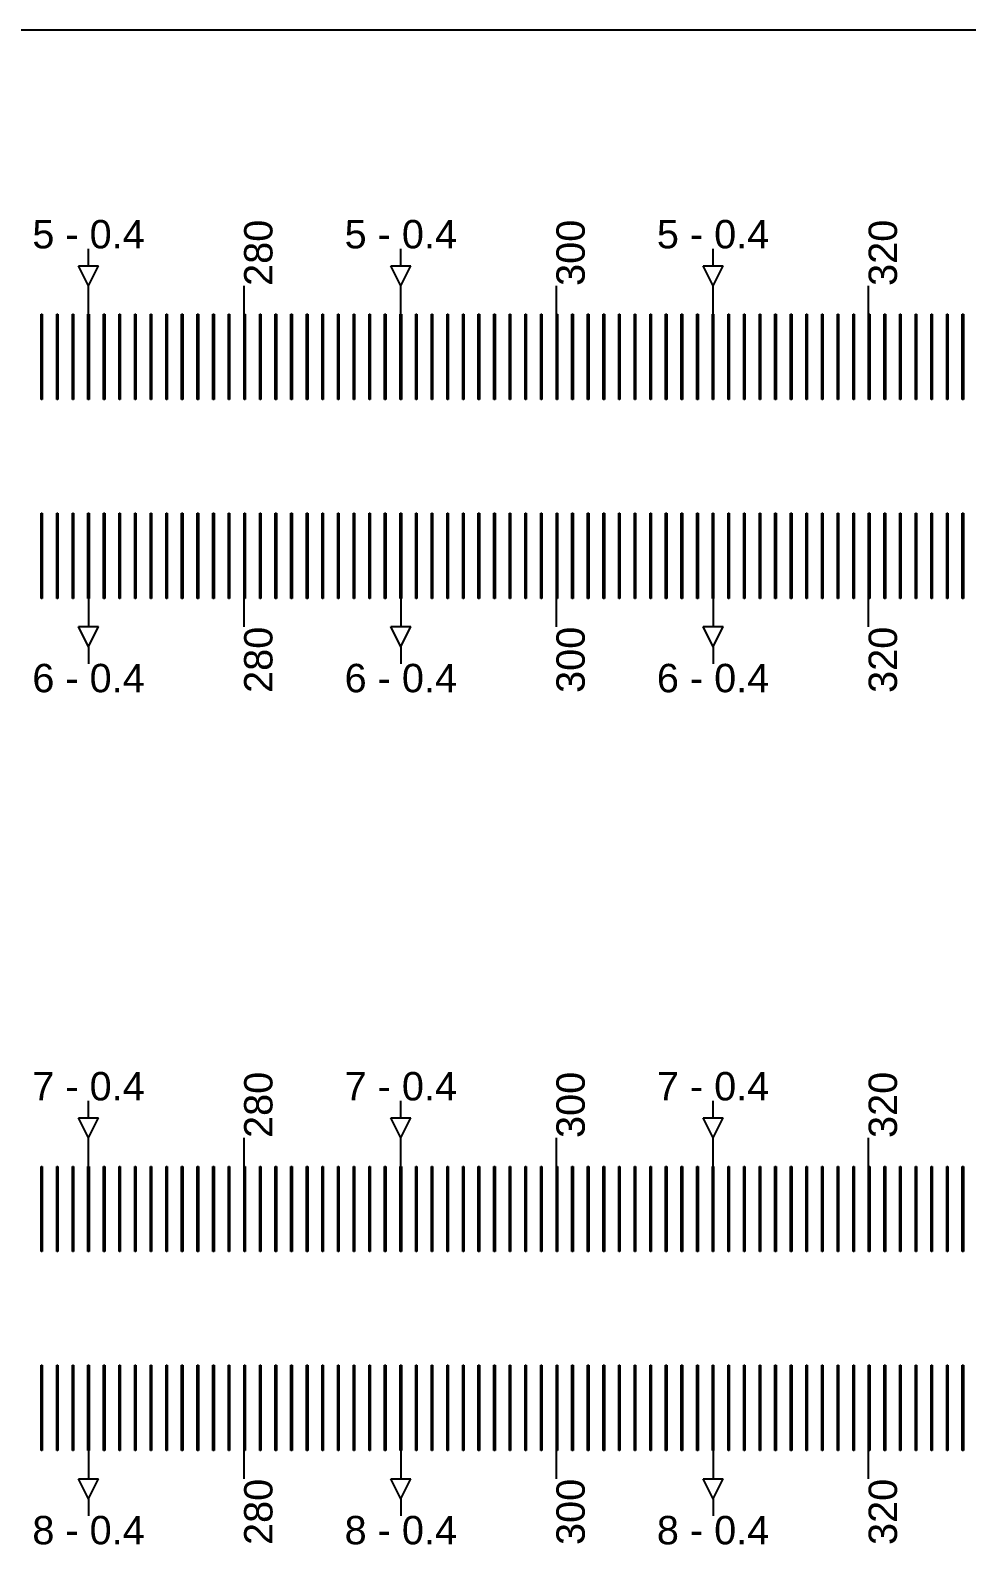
# Model space of a CAD drawing. Extents: x -119394 to 128420, y 74496 to 185496.
# Drawn here: x 39595 to 39925, y 156663 to 157196 of the extents above; entities that cross this region are included whole.
import ezdxf

# ---------------------------------------------------------------- set-up
doc = ezdxf.new("R2010")
doc.units = 13
doc.layers.add('CL - Label-1', color=120, linetype='Continuous')
doc.layers.add('CL - Label-2', color=132, linetype='Continuous')
doc.layers.add('CL - Sub-Micro', color=7, linetype='Continuous', true_color=0x47d1ff)
doc.styles.get("Standard").update_dxf_attribs({"font": 'arial.ttf'})

msp = doc.modelspace()

# ---------------------------------------------------------------- linework, layer by layer
for p, q in [((46680.29, 157195.86), (38030.29, 157195.86)), ((39615.49, 157112.94), (39615.49, 157118.94)), ((39725.49, 157112.94), (39725.49, 157118.94)), ((39835.49, 157112.94), (39835.49, 157118.94)), ((39615.49, 157095.86), (39615.49, 157105.86)), ((39670.29, 157095.86), (39670.29, 157105.86)), ((39725.49, 157095.86), (39725.49, 157105.86)), ((39780.29, 157095.86), (39780.29, 157105.86)), ((39835.49, 157095.86), (39835.49, 157105.86)), ((39890.29, 157095.86), (39890.29, 157105.86)), ((39615.49, 156995.86), (39615.49, 156985.86)), ((39670.29, 156985.86), (39670.29, 156995.86)), ((39725.49, 156995.86), (39725.49, 156985.86)), ((39780.29, 156985.86), (39780.29, 156995.86)), ((39835.49, 156995.86), (39835.49, 156985.86)), ((39890.29, 156985.86), (39890.29, 156995.86)), ((39615.49, 156978.79), (39615.49, 156972.79)), ((39725.49, 156978.79), (39725.49, 156972.79)), ((39835.49, 156978.79), (39835.49, 156972.79)), ((39615.49, 156812.94), (39615.49, 156818.94)), ((39725.49, 156812.94), (39725.49, 156818.94)), ((39835.49, 156812.94), (39835.49, 156818.94)), ((39615.49, 156795.86), (39615.49, 156805.86)), ((39670.29, 156795.86), (39670.29, 156805.86)), ((39725.49, 156795.86), (39725.49, 156805.86)), ((39780.29, 156795.86), (39780.29, 156805.86)), ((39835.49, 156795.86), (39835.49, 156805.86)), ((39890.29, 156795.86), (39890.29, 156805.86)), ((39615.49, 156695.86), (39615.49, 156685.86)), ((39670.29, 156685.86), (39670.29, 156695.86)), ((39725.49, 156695.86), (39725.49, 156685.86)), ((39780.29, 156685.86), (39780.29, 156695.86)), ((39835.49, 156695.86), (39835.49, 156685.86)), ((39890.29, 156685.86), (39890.29, 156695.86)), ((39615.49, 156678.79), (39615.49, 156672.79)), ((39725.49, 156678.79), (39725.49, 156672.79)), ((39835.49, 156678.79), (39835.49, 156672.79))]:
    msp.add_line(p, q)
at = {"layer": 'CL - Label-2'}
for p, q in [((39615.49, 157105.86), (39611.95, 157112.96)), ((39611.95, 157112.96), (39619.02, 157112.96)), ((39615.49, 157105.86), (39619.02, 157112.96)), ((39725.49, 157105.86), (39721.95, 157112.96)), ((39721.95, 157112.96), (39729.02, 157112.96)), ((39725.49, 157105.86), (39729.02, 157112.96)), ((39835.49, 157105.86), (39831.95, 157112.96)), ((39831.95, 157112.96), (39839.02, 157112.96)), ((39835.49, 157105.86), (39839.02, 157112.96)), ((39615.49, 156978.79), (39611.95, 156985.89)), ((39611.95, 156985.89), (39619.02, 156985.89)), ((39615.49, 156978.79), (39619.02, 156985.89)), ((39725.49, 156978.79), (39721.95, 156985.89)), ((39721.95, 156985.89), (39729.02, 156985.89)), ((39725.49, 156978.79), (39729.02, 156985.89)), ((39835.49, 156978.79), (39831.95, 156985.89)), ((39831.95, 156985.89), (39839.02, 156985.89)), ((39835.49, 156978.79), (39839.02, 156985.89)), ((39615.49, 156805.86), (39611.95, 156812.96)), ((39611.95, 156812.96), (39619.02, 156812.96)), ((39615.49, 156805.86), (39619.02, 156812.96)), ((39725.49, 156805.86), (39721.95, 156812.96)), ((39721.95, 156812.96), (39729.02, 156812.96)), ((39725.49, 156805.86), (39729.02, 156812.96)), ((39835.49, 156805.86), (39831.95, 156812.96)), ((39831.95, 156812.96), (39839.02, 156812.96)), ((39835.49, 156805.86), (39839.02, 156812.96)), ((39615.49, 156678.79), (39611.95, 156685.89)), ((39611.95, 156685.89), (39619.02, 156685.89)), ((39615.49, 156678.79), (39619.02, 156685.89)), ((39725.49, 156678.79), (39721.95, 156685.89)), ((39721.95, 156685.89), (39729.02, 156685.89)), ((39725.49, 156678.79), (39729.02, 156685.89)), ((39835.49, 156678.79), (39831.95, 156685.89)), ((39831.95, 156685.89), (39839.02, 156685.89)), ((39835.49, 156678.79), (39839.02, 156685.89))]:
    msp.add_line(p, q, dxfattribs=at)
at = {"layer": 'CL - Sub-Micro'}
for p, q in [((39598.79, 157095.86), (39599.19, 157095.86)), ((39598.79, 157065.86), (39598.79, 157095.86)), ((39599.19, 157095.86), (39599.19, 157065.86)), ((39604.29, 157095.86), (39604.69, 157095.86)), ((39604.29, 157065.86), (39604.29, 157095.86)), ((39604.69, 157095.86), (39604.69, 157065.86)), ((39609.79, 157095.86), (39610.19, 157095.86)), ((39609.79, 157065.86), (39609.79, 157095.86)), ((39610.19, 157095.86), (39610.19, 157065.86)), ((39615.29, 157095.86), (39615.69, 157095.86)), ((39615.29, 157065.86), (39615.29, 157095.86)), ((39615.69, 157095.86), (39615.69, 157065.86)), ((39620.79, 157095.86), (39621.19, 157095.86)), ((39620.79, 157065.86), (39620.79, 157095.86)), ((39621.19, 157095.86), (39621.19, 157065.86)), ((39626.29, 157095.86), (39626.69, 157095.86)), ((39626.29, 157065.86), (39626.29, 157095.86)), ((39626.69, 157095.86), (39626.69, 157065.86)), ((39631.79, 157095.86), (39632.19, 157095.86)), ((39631.79, 157065.86), (39631.79, 157095.86)), ((39632.19, 157095.86), (39632.19, 157065.86)), ((39637.29, 157095.86), (39637.69, 157095.86)), ((39637.29, 157065.86), (39637.29, 157095.86)), ((39637.69, 157095.86), (39637.69, 157065.86)), ((39642.79, 157095.86), (39643.19, 157095.86)), ((39642.79, 157065.86), (39642.79, 157095.86)), ((39643.19, 157095.86), (39643.19, 157065.86)), ((39648.29, 157095.86), (39648.69, 157095.86)), ((39648.29, 157065.86), (39648.29, 157095.86)), ((39648.69, 157095.86), (39648.69, 157065.86)), ((39653.79, 157095.86), (39654.19, 157095.86)), ((39653.79, 157065.86), (39653.79, 157095.86)), ((39654.19, 157095.86), (39654.19, 157065.86)), ((39659.29, 157095.86), (39659.69, 157095.86)), ((39659.29, 157065.86), (39659.29, 157095.86)), ((39659.69, 157095.86), (39659.69, 157065.86)), ((39664.79, 157095.86), (39665.19, 157095.86)), ((39664.79, 157065.86), (39664.79, 157095.86)), ((39665.19, 157095.86), (39665.19, 157065.86)), ((39670.29, 157095.86), (39670.69, 157095.86)), ((39670.29, 157065.86), (39670.29, 157095.86)), ((39670.69, 157095.86), (39670.69, 157065.86)), ((39675.79, 157095.86), (39676.19, 157095.86)), ((39675.79, 157065.86), (39675.79, 157095.86)), ((39676.19, 157095.86), (39676.19, 157065.86)), ((39681.29, 157095.86), (39681.69, 157095.86)), ((39681.29, 157065.86), (39681.29, 157095.86)), ((39681.69, 157095.86), (39681.69, 157065.86)), ((39686.79, 157095.86), (39687.19, 157095.86)), ((39686.79, 157065.86), (39686.79, 157095.86)), ((39687.19, 157095.86), (39687.19, 157065.86)), ((39692.29, 157095.86), (39692.69, 157095.86)), ((39692.29, 157065.86), (39692.29, 157095.86)), ((39692.69, 157095.86), (39692.69, 157065.86)), ((39697.79, 157095.86), (39698.19, 157095.86)), ((39697.79, 157065.86), (39697.79, 157095.86)), ((39698.19, 157095.86), (39698.19, 157065.86)), ((39703.29, 157095.86), (39703.69, 157095.86)), ((39703.29, 157065.86), (39703.29, 157095.86)), ((39703.69, 157095.86), (39703.69, 157065.86)), ((39708.79, 157095.86), (39709.19, 157095.86)), ((39708.79, 157065.86), (39708.79, 157095.86)), ((39709.19, 157095.86), (39709.19, 157065.86)), ((39714.29, 157095.86), (39714.69, 157095.86)), ((39714.29, 157065.86), (39714.29, 157095.86)), ((39714.69, 157095.86), (39714.69, 157065.86)), ((39719.79, 157095.86), (39720.19, 157095.86)), ((39719.79, 157065.86), (39719.79, 157095.86)), ((39720.19, 157095.86), (39720.19, 157065.86)), ((39725.29, 157095.86), (39725.69, 157095.86)), ((39725.29, 157065.86), (39725.29, 157095.86)), ((39725.69, 157095.86), (39725.69, 157065.86)), ((39730.79, 157095.86), (39731.19, 157095.86)), ((39730.79, 157065.86), (39730.79, 157095.86)), ((39731.19, 157095.86), (39731.19, 157065.86)), ((39736.29, 157095.86), (39736.69, 157095.86)), ((39736.29, 157065.86), (39736.29, 157095.86)), ((39736.69, 157095.86), (39736.69, 157065.86)), ((39741.79, 157095.86), (39742.19, 157095.86)), ((39741.79, 157065.86), (39741.79, 157095.86)), ((39742.19, 157095.86), (39742.19, 157065.86)), ((39747.29, 157095.86), (39747.69, 157095.86)), ((39747.29, 157065.86), (39747.29, 157095.86)), ((39747.69, 157095.86), (39747.69, 157065.86)), ((39752.79, 157095.86), (39753.19, 157095.86)), ((39752.79, 157065.86), (39752.79, 157095.86)), ((39753.19, 157095.86), (39753.19, 157065.86)), ((39758.29, 157095.86), (39758.69, 157095.86)), ((39758.29, 157065.86), (39758.29, 157095.86)), ((39758.69, 157095.86), (39758.69, 157065.86)), ((39763.79, 157095.86), (39764.19, 157095.86)), ((39763.79, 157065.86), (39763.79, 157095.86)), ((39764.19, 157095.86), (39764.19, 157065.86)), ((39769.29, 157095.86), (39769.69, 157095.86)), ((39769.29, 157065.86), (39769.29, 157095.86)), ((39769.69, 157095.86), (39769.69, 157065.86)), ((39774.79, 157095.86), (39775.19, 157095.86)), ((39774.79, 157065.86), (39774.79, 157095.86)), ((39775.19, 157095.86), (39775.19, 157065.86)), ((39780.29, 157095.86), (39780.69, 157095.86)), ((39780.29, 157065.86), (39780.29, 157095.86)), ((39780.69, 157095.86), (39780.69, 157065.86)), ((39785.79, 157095.86), (39786.19, 157095.86)), ((39785.79, 157065.86), (39785.79, 157095.86)), ((39786.19, 157095.86), (39786.19, 157065.86)), ((39791.29, 157095.86), (39791.69, 157095.86)), ((39791.29, 157065.86), (39791.29, 157095.86)), ((39791.69, 157095.86), (39791.69, 157065.86)), ((39796.79, 157095.86), (39797.19, 157095.86)), ((39796.79, 157065.86), (39796.79, 157095.86)), ((39797.19, 157095.86), (39797.19, 157065.86)), ((39802.29, 157095.86), (39802.69, 157095.86)), ((39802.29, 157065.86), (39802.29, 157095.86)), ((39802.69, 157095.86), (39802.69, 157065.86)), ((39807.79, 157095.86), (39808.19, 157095.86)), ((39807.79, 157065.86), (39807.79, 157095.86)), ((39808.19, 157095.86), (39808.19, 157065.86)), ((39813.29, 157095.86), (39813.69, 157095.86)), ((39813.29, 157065.86), (39813.29, 157095.86)), ((39813.69, 157095.86), (39813.69, 157065.86)), ((39818.79, 157095.86), (39819.19, 157095.86)), ((39818.79, 157065.86), (39818.79, 157095.86)), ((39819.19, 157095.86), (39819.19, 157065.86)), ((39824.29, 157095.86), (39824.69, 157095.86)), ((39824.29, 157065.86), (39824.29, 157095.86)), ((39824.69, 157095.86), (39824.69, 157065.86)), ((39829.79, 157095.86), (39830.19, 157095.86)), ((39829.79, 157065.86), (39829.79, 157095.86)), ((39830.19, 157095.86), (39830.19, 157065.86)), ((39835.29, 157095.86), (39835.69, 157095.86)), ((39835.29, 157065.86), (39835.29, 157095.86)), ((39835.69, 157095.86), (39835.69, 157065.86)), ((39840.79, 157095.86), (39841.19, 157095.86)), ((39840.79, 157065.86), (39840.79, 157095.86)), ((39841.19, 157095.86), (39841.19, 157065.86)), ((39846.29, 157095.86), (39846.69, 157095.86)), ((39846.29, 157065.86), (39846.29, 157095.86)), ((39846.69, 157095.86), (39846.69, 157065.86)), ((39851.79, 157095.86), (39852.19, 157095.86)), ((39851.79, 157065.86), (39851.79, 157095.86)), ((39852.19, 157095.86), (39852.19, 157065.86)), ((39857.29, 157095.86), (39857.69, 157095.86)), ((39857.29, 157065.86), (39857.29, 157095.86)), ((39857.69, 157095.86), (39857.69, 157065.86)), ((39862.79, 157095.86), (39863.19, 157095.86)), ((39862.79, 157065.86), (39862.79, 157095.86)), ((39863.19, 157095.86), (39863.19, 157065.86)), ((39868.29, 157095.86), (39868.69, 157095.86)), ((39868.29, 157065.86), (39868.29, 157095.86)), ((39868.69, 157095.86), (39868.69, 157065.86)), ((39873.79, 157095.86), (39874.19, 157095.86)), ((39873.79, 157065.86), (39873.79, 157095.86)), ((39874.19, 157095.86), (39874.19, 157065.86)), ((39879.29, 157095.86), (39879.69, 157095.86)), ((39879.29, 157065.86), (39879.29, 157095.86)), ((39879.69, 157095.86), (39879.69, 157065.86)), ((39884.79, 157095.86), (39885.19, 157095.86)), ((39884.79, 157065.86), (39884.79, 157095.86)), ((39885.19, 157095.86), (39885.19, 157065.86)), ((39890.29, 157095.86), (39890.69, 157095.86)), ((39890.29, 157065.86), (39890.29, 157095.86)), ((39890.69, 157095.86), (39890.69, 157065.86)), ((39895.79, 157095.86), (39896.19, 157095.86)), ((39895.79, 157065.86), (39895.79, 157095.86)), ((39896.19, 157095.86), (39896.19, 157065.86)), ((39901.29, 157095.86), (39901.69, 157095.86)), ((39901.29, 157065.86), (39901.29, 157095.86)), ((39901.69, 157095.86), (39901.69, 157065.86)), ((39906.79, 157095.86), (39907.19, 157095.86)), ((39906.79, 157065.86), (39906.79, 157095.86)), ((39907.19, 157095.86), (39907.19, 157065.86)), ((39912.29, 157095.86), (39912.69, 157095.86)), ((39912.29, 157065.86), (39912.29, 157095.86)), ((39912.69, 157095.86), (39912.69, 157065.86)), ((39917.79, 157095.86), (39918.19, 157095.86)), ((39917.79, 157065.86), (39917.79, 157095.86)), ((39918.19, 157095.86), (39918.19, 157065.86)), ((39923.29, 157095.86), (39923.69, 157095.86)), ((39923.29, 157065.86), (39923.29, 157095.86)), ((39923.69, 157095.86), (39923.69, 157065.86)), ((39599.19, 157065.86), (39598.79, 157065.86)), ((39604.69, 157065.86), (39604.29, 157065.86)), ((39610.19, 157065.86), (39609.79, 157065.86)), ((39615.69, 157065.86), (39615.29, 157065.86)), ((39621.19, 157065.86), (39620.79, 157065.86)), ((39626.69, 157065.86), (39626.29, 157065.86)), ((39632.19, 157065.86), (39631.79, 157065.86)), ((39637.69, 157065.86), (39637.29, 157065.86)), ((39643.19, 157065.86), (39642.79, 157065.86)), ((39648.69, 157065.86), (39648.29, 157065.86)), ((39654.19, 157065.86), (39653.79, 157065.86)), ((39659.69, 157065.86), (39659.29, 157065.86)), ((39665.19, 157065.86), (39664.79, 157065.86)), ((39670.69, 157065.86), (39670.29, 157065.86)), ((39676.19, 157065.86), (39675.79, 157065.86)), ((39681.69, 157065.86), (39681.29, 157065.86)), ((39687.19, 157065.86), (39686.79, 157065.86)), ((39692.69, 157065.86), (39692.29, 157065.86)), ((39698.19, 157065.86), (39697.79, 157065.86)), ((39703.69, 157065.86), (39703.29, 157065.86)), ((39709.19, 157065.86), (39708.79, 157065.86)), ((39714.69, 157065.86), (39714.29, 157065.86)), ((39720.19, 157065.86), (39719.79, 157065.86)), ((39725.69, 157065.86), (39725.29, 157065.86)), ((39731.19, 157065.86), (39730.79, 157065.86)), ((39736.69, 157065.86), (39736.29, 157065.86)), ((39742.19, 157065.86), (39741.79, 157065.86)), ((39747.69, 157065.86), (39747.29, 157065.86)), ((39753.19, 157065.86), (39752.79, 157065.86)), ((39758.69, 157065.86), (39758.29, 157065.86)), ((39764.19, 157065.86), (39763.79, 157065.86)), ((39769.69, 157065.86), (39769.29, 157065.86)), ((39775.19, 157065.86), (39774.79, 157065.86)), ((39780.69, 157065.86), (39780.29, 157065.86)), ((39786.19, 157065.86), (39785.79, 157065.86)), ((39791.69, 157065.86), (39791.29, 157065.86)), ((39797.19, 157065.86), (39796.79, 157065.86)), ((39802.69, 157065.86), (39802.29, 157065.86)), ((39808.19, 157065.86), (39807.79, 157065.86)), ((39813.69, 157065.86), (39813.29, 157065.86)), ((39819.19, 157065.86), (39818.79, 157065.86)), ((39824.69, 157065.86), (39824.29, 157065.86)), ((39830.19, 157065.86), (39829.79, 157065.86)), ((39835.69, 157065.86), (39835.29, 157065.86)), ((39841.19, 157065.86), (39840.79, 157065.86)), ((39846.69, 157065.86), (39846.29, 157065.86)), ((39852.19, 157065.86), (39851.79, 157065.86)), ((39857.69, 157065.86), (39857.29, 157065.86)), ((39863.19, 157065.86), (39862.79, 157065.86)), ((39868.69, 157065.86), (39868.29, 157065.86)), ((39874.19, 157065.86), (39873.79, 157065.86)), ((39879.69, 157065.86), (39879.29, 157065.86)), ((39885.19, 157065.86), (39884.79, 157065.86)), ((39890.69, 157065.86), (39890.29, 157065.86)), ((39896.19, 157065.86), (39895.79, 157065.86)), ((39901.69, 157065.86), (39901.29, 157065.86)), ((39907.19, 157065.86), (39906.79, 157065.86)), ((39912.69, 157065.86), (39912.29, 157065.86)), ((39918.19, 157065.86), (39917.79, 157065.86)), ((39923.69, 157065.86), (39923.29, 157065.86)), ((39598.79, 157025.86), (39599.19, 157025.86)), ((39598.79, 156995.86), (39598.79, 157025.86)), ((39599.19, 157025.86), (39599.19, 156995.86)), ((39604.29, 157025.86), (39604.69, 157025.86)), ((39604.29, 156995.86), (39604.29, 157025.86)), ((39604.69, 157025.86), (39604.69, 156995.86)), ((39609.79, 157025.86), (39610.19, 157025.86)), ((39609.79, 156995.86), (39609.79, 157025.86)), ((39610.19, 157025.86), (39610.19, 156995.86)), ((39615.29, 157025.86), (39615.69, 157025.86)), ((39615.29, 156995.86), (39615.29, 157025.86)), ((39615.69, 157025.86), (39615.69, 156995.86)), ((39620.79, 157025.86), (39621.19, 157025.86)), ((39620.79, 156995.86), (39620.79, 157025.86)), ((39621.19, 157025.86), (39621.19, 156995.86)), ((39626.29, 157025.86), (39626.69, 157025.86)), ((39626.29, 156995.86), (39626.29, 157025.86)), ((39626.69, 157025.86), (39626.69, 156995.86)), ((39631.79, 157025.86), (39632.19, 157025.86)), ((39631.79, 156995.86), (39631.79, 157025.86)), ((39632.19, 157025.86), (39632.19, 156995.86)), ((39637.29, 157025.86), (39637.69, 157025.86)), ((39637.29, 156995.86), (39637.29, 157025.86)), ((39637.69, 157025.86), (39637.69, 156995.86)), ((39642.79, 157025.86), (39643.19, 157025.86)), ((39642.79, 156995.86), (39642.79, 157025.86)), ((39643.19, 157025.86), (39643.19, 156995.86)), ((39648.29, 157025.86), (39648.69, 157025.86)), ((39648.29, 156995.86), (39648.29, 157025.86)), ((39648.69, 157025.86), (39648.69, 156995.86)), ((39653.79, 157025.86), (39654.19, 157025.86)), ((39653.79, 156995.86), (39653.79, 157025.86)), ((39654.19, 157025.86), (39654.19, 156995.86)), ((39659.29, 157025.86), (39659.69, 157025.86)), ((39659.29, 156995.86), (39659.29, 157025.86)), ((39659.69, 157025.86), (39659.69, 156995.86)), ((39664.79, 157025.86), (39665.19, 157025.86)), ((39664.79, 156995.86), (39664.79, 157025.86)), ((39665.19, 157025.86), (39665.19, 156995.86)), ((39670.29, 157025.86), (39670.69, 157025.86)), ((39670.29, 156995.86), (39670.29, 157025.86)), ((39670.69, 157025.86), (39670.69, 156995.86)), ((39675.79, 157025.86), (39676.19, 157025.86)), ((39675.79, 156995.86), (39675.79, 157025.86)), ((39676.19, 157025.86), (39676.19, 156995.86)), ((39681.29, 157025.86), (39681.69, 157025.86)), ((39681.29, 156995.86), (39681.29, 157025.86)), ((39681.69, 157025.86), (39681.69, 156995.86)), ((39686.79, 157025.86), (39687.19, 157025.86)), ((39686.79, 156995.86), (39686.79, 157025.86)), ((39687.19, 157025.86), (39687.19, 156995.86)), ((39692.29, 157025.86), (39692.69, 157025.86)), ((39692.29, 156995.86), (39692.29, 157025.86)), ((39692.69, 157025.86), (39692.69, 156995.86)), ((39697.79, 157025.86), (39698.19, 157025.86)), ((39697.79, 156995.86), (39697.79, 157025.86)), ((39698.19, 157025.86), (39698.19, 156995.86)), ((39703.29, 157025.86), (39703.69, 157025.86)), ((39703.29, 156995.86), (39703.29, 157025.86)), ((39703.69, 157025.86), (39703.69, 156995.86)), ((39708.79, 157025.86), (39709.19, 157025.86)), ((39708.79, 156995.86), (39708.79, 157025.86)), ((39709.19, 157025.86), (39709.19, 156995.86)), ((39714.29, 157025.86), (39714.69, 157025.86)), ((39714.29, 156995.86), (39714.29, 157025.86)), ((39714.69, 157025.86), (39714.69, 156995.86)), ((39719.79, 157025.86), (39720.19, 157025.86)), ((39719.79, 156995.86), (39719.79, 157025.86)), ((39720.19, 157025.86), (39720.19, 156995.86)), ((39725.29, 157025.86), (39725.69, 157025.86)), ((39725.29, 156995.86), (39725.29, 157025.86)), ((39725.69, 157025.86), (39725.69, 156995.86)), ((39730.79, 157025.86), (39731.19, 157025.86)), ((39730.79, 156995.86), (39730.79, 157025.86)), ((39731.19, 157025.86), (39731.19, 156995.86)), ((39736.29, 157025.86), (39736.69, 157025.86)), ((39736.29, 156995.86), (39736.29, 157025.86)), ((39736.69, 157025.86), (39736.69, 156995.86)), ((39741.79, 157025.86), (39742.19, 157025.86)), ((39741.79, 156995.86), (39741.79, 157025.86)), ((39742.19, 157025.86), (39742.19, 156995.86)), ((39747.29, 157025.86), (39747.69, 157025.86)), ((39747.29, 156995.86), (39747.29, 157025.86)), ((39747.69, 157025.86), (39747.69, 156995.86)), ((39752.79, 157025.86), (39753.19, 157025.86)), ((39752.79, 156995.86), (39752.79, 157025.86)), ((39753.19, 157025.86), (39753.19, 156995.86)), ((39758.29, 157025.86), (39758.69, 157025.86)), ((39758.29, 156995.86), (39758.29, 157025.86)), ((39758.69, 157025.86), (39758.69, 156995.86)), ((39763.79, 157025.86), (39764.19, 157025.86)), ((39763.79, 156995.86), (39763.79, 157025.86)), ((39764.19, 157025.86), (39764.19, 156995.86)), ((39769.29, 157025.86), (39769.69, 157025.86)), ((39769.29, 156995.86), (39769.29, 157025.86)), ((39769.69, 157025.86), (39769.69, 156995.86)), ((39774.79, 157025.86), (39775.19, 157025.86)), ((39774.79, 156995.86), (39774.79, 157025.86)), ((39775.19, 157025.86), (39775.19, 156995.86)), ((39780.29, 157025.86), (39780.69, 157025.86)), ((39780.29, 156995.86), (39780.29, 157025.86)), ((39780.69, 157025.86), (39780.69, 156995.86)), ((39785.79, 157025.86), (39786.19, 157025.86)), ((39785.79, 156995.86), (39785.79, 157025.86)), ((39786.19, 157025.86), (39786.19, 156995.86)), ((39791.29, 157025.86), (39791.69, 157025.86)), ((39791.29, 156995.86), (39791.29, 157025.86)), ((39791.69, 157025.86), (39791.69, 156995.86)), ((39796.79, 157025.86), (39797.19, 157025.86)), ((39796.79, 156995.86), (39796.79, 157025.86)), ((39797.19, 157025.86), (39797.19, 156995.86)), ((39802.29, 157025.86), (39802.69, 157025.86)), ((39802.29, 156995.86), (39802.29, 157025.86)), ((39802.69, 157025.86), (39802.69, 156995.86)), ((39807.79, 157025.86), (39808.19, 157025.86)), ((39807.79, 156995.86), (39807.79, 157025.86)), ((39808.19, 157025.86), (39808.19, 156995.86)), ((39813.29, 157025.86), (39813.69, 157025.86)), ((39813.29, 156995.86), (39813.29, 157025.86)), ((39813.69, 157025.86), (39813.69, 156995.86)), ((39818.79, 157025.86), (39819.19, 157025.86)), ((39818.79, 156995.86), (39818.79, 157025.86)), ((39819.19, 157025.86), (39819.19, 156995.86)), ((39824.29, 157025.86), (39824.69, 157025.86)), ((39824.29, 156995.86), (39824.29, 157025.86)), ((39824.69, 157025.86), (39824.69, 156995.86)), ((39829.79, 157025.86), (39830.19, 157025.86)), ((39829.79, 156995.86), (39829.79, 157025.86)), ((39830.19, 157025.86), (39830.19, 156995.86)), ((39835.29, 157025.86), (39835.69, 157025.86)), ((39835.29, 156995.86), (39835.29, 157025.86)), ((39835.69, 157025.86), (39835.69, 156995.86)), ((39840.79, 157025.86), (39841.19, 157025.86)), ((39840.79, 156995.86), (39840.79, 157025.86)), ((39841.19, 157025.86), (39841.19, 156995.86)), ((39846.29, 157025.86), (39846.69, 157025.86)), ((39846.29, 156995.86), (39846.29, 157025.86)), ((39846.69, 157025.86), (39846.69, 156995.86)), ((39851.79, 157025.86), (39852.19, 157025.86)), ((39851.79, 156995.86), (39851.79, 157025.86)), ((39852.19, 157025.86), (39852.19, 156995.86)), ((39857.29, 157025.86), (39857.69, 157025.86)), ((39857.29, 156995.86), (39857.29, 157025.86)), ((39857.69, 157025.86), (39857.69, 156995.86)), ((39862.79, 157025.86), (39863.19, 157025.86)), ((39862.79, 156995.86), (39862.79, 157025.86)), ((39863.19, 157025.86), (39863.19, 156995.86)), ((39868.29, 157025.86), (39868.69, 157025.86)), ((39868.29, 156995.86), (39868.29, 157025.86)), ((39868.69, 157025.86), (39868.69, 156995.86)), ((39873.79, 157025.86), (39874.19, 157025.86)), ((39873.79, 156995.86), (39873.79, 157025.86)), ((39874.19, 157025.86), (39874.19, 156995.86)), ((39879.29, 157025.86), (39879.69, 157025.86)), ((39879.29, 156995.86), (39879.29, 157025.86)), ((39879.69, 157025.86), (39879.69, 156995.86)), ((39884.79, 157025.86), (39885.19, 157025.86)), ((39884.79, 156995.86), (39884.79, 157025.86)), ((39885.19, 157025.86), (39885.19, 156995.86)), ((39890.29, 157025.86), (39890.69, 157025.86)), ((39890.29, 156995.86), (39890.29, 157025.86)), ((39890.69, 157025.86), (39890.69, 156995.86)), ((39895.79, 157025.86), (39896.19, 157025.86)), ((39895.79, 156995.86), (39895.79, 157025.86)), ((39896.19, 157025.86), (39896.19, 156995.86)), ((39901.29, 157025.86), (39901.69, 157025.86)), ((39901.29, 156995.86), (39901.29, 157025.86)), ((39901.69, 157025.86), (39901.69, 156995.86)), ((39906.79, 157025.86), (39907.19, 157025.86)), ((39906.79, 156995.86), (39906.79, 157025.86)), ((39907.19, 157025.86), (39907.19, 156995.86)), ((39912.29, 157025.86), (39912.69, 157025.86)), ((39912.29, 156995.86), (39912.29, 157025.86)), ((39912.69, 157025.86), (39912.69, 156995.86)), ((39917.79, 157025.86), (39918.19, 157025.86)), ((39917.79, 156995.86), (39917.79, 157025.86)), ((39918.19, 157025.86), (39918.19, 156995.86)), ((39923.29, 157025.86), (39923.69, 157025.86)), ((39923.29, 156995.86), (39923.29, 157025.86)), ((39923.69, 157025.86), (39923.69, 156995.86)), ((39599.19, 156995.86), (39598.79, 156995.86)), ((39604.69, 156995.86), (39604.29, 156995.86)), ((39610.19, 156995.86), (39609.79, 156995.86)), ((39615.69, 156995.86), (39615.29, 156995.86)), ((39621.19, 156995.86), (39620.79, 156995.86)), ((39626.69, 156995.86), (39626.29, 156995.86)), ((39632.19, 156995.86), (39631.79, 156995.86)), ((39637.69, 156995.86), (39637.29, 156995.86)), ((39643.19, 156995.86), (39642.79, 156995.86)), ((39648.69, 156995.86), (39648.29, 156995.86)), ((39654.19, 156995.86), (39653.79, 156995.86)), ((39659.69, 156995.86), (39659.29, 156995.86)), ((39665.19, 156995.86), (39664.79, 156995.86)), ((39670.69, 156995.86), (39670.29, 156995.86)), ((39676.19, 156995.86), (39675.79, 156995.86)), ((39681.69, 156995.86), (39681.29, 156995.86)), ((39687.19, 156995.86), (39686.79, 156995.86)), ((39692.69, 156995.86), (39692.29, 156995.86)), ((39698.19, 156995.86), (39697.79, 156995.86)), ((39703.69, 156995.86), (39703.29, 156995.86)), ((39709.19, 156995.86), (39708.79, 156995.86)), ((39714.69, 156995.86), (39714.29, 156995.86)), ((39720.19, 156995.86), (39719.79, 156995.86)), ((39725.69, 156995.86), (39725.29, 156995.86)), ((39731.19, 156995.86), (39730.79, 156995.86)), ((39736.69, 156995.86), (39736.29, 156995.86)), ((39742.19, 156995.86), (39741.79, 156995.86)), ((39747.69, 156995.86), (39747.29, 156995.86)), ((39753.19, 156995.86), (39752.79, 156995.86)), ((39758.69, 156995.86), (39758.29, 156995.86)), ((39764.19, 156995.86), (39763.79, 156995.86)), ((39769.69, 156995.86), (39769.29, 156995.86)), ((39775.19, 156995.86), (39774.79, 156995.86)), ((39780.69, 156995.86), (39780.29, 156995.86)), ((39786.19, 156995.86), (39785.79, 156995.86)), ((39791.69, 156995.86), (39791.29, 156995.86)), ((39797.19, 156995.86), (39796.79, 156995.86)), ((39802.69, 156995.86), (39802.29, 156995.86)), ((39808.19, 156995.86), (39807.79, 156995.86)), ((39813.69, 156995.86), (39813.29, 156995.86)), ((39819.19, 156995.86), (39818.79, 156995.86)), ((39824.69, 156995.86), (39824.29, 156995.86)), ((39830.19, 156995.86), (39829.79, 156995.86)), ((39835.69, 156995.86), (39835.29, 156995.86)), ((39841.19, 156995.86), (39840.79, 156995.86)), ((39846.69, 156995.86), (39846.29, 156995.86)), ((39852.19, 156995.86), (39851.79, 156995.86)), ((39857.69, 156995.86), (39857.29, 156995.86)), ((39863.19, 156995.86), (39862.79, 156995.86)), ((39868.69, 156995.86), (39868.29, 156995.86)), ((39874.19, 156995.86), (39873.79, 156995.86)), ((39879.69, 156995.86), (39879.29, 156995.86)), ((39885.19, 156995.86), (39884.79, 156995.86)), ((39890.69, 156995.86), (39890.29, 156995.86)), ((39896.19, 156995.86), (39895.79, 156995.86)), ((39901.69, 156995.86), (39901.29, 156995.86)), ((39907.19, 156995.86), (39906.79, 156995.86)), ((39912.69, 156995.86), (39912.29, 156995.86)), ((39918.19, 156995.86), (39917.79, 156995.86)), ((39923.69, 156995.86), (39923.29, 156995.86)), ((39598.79, 156795.86), (39599.19, 156795.86)), ((39598.79, 156765.86), (39598.79, 156795.86)), ((39599.19, 156795.86), (39599.19, 156765.86)), ((39604.29, 156795.86), (39604.69, 156795.86)), ((39604.29, 156765.86), (39604.29, 156795.86)), ((39604.69, 156795.86), (39604.69, 156765.86)), ((39609.79, 156795.86), (39610.19, 156795.86)), ((39609.79, 156765.86), (39609.79, 156795.86)), ((39610.19, 156795.86), (39610.19, 156765.86)), ((39615.29, 156795.86), (39615.69, 156795.86)), ((39615.29, 156765.86), (39615.29, 156795.86)), ((39615.69, 156795.86), (39615.69, 156765.86)), ((39620.79, 156795.86), (39621.19, 156795.86)), ((39620.79, 156765.86), (39620.79, 156795.86)), ((39621.19, 156795.86), (39621.19, 156765.86)), ((39626.29, 156795.86), (39626.69, 156795.86)), ((39626.29, 156765.86), (39626.29, 156795.86)), ((39626.69, 156795.86), (39626.69, 156765.86)), ((39631.79, 156795.86), (39632.19, 156795.86)), ((39631.79, 156765.86), (39631.79, 156795.86)), ((39632.19, 156795.86), (39632.19, 156765.86)), ((39637.29, 156795.86), (39637.69, 156795.86)), ((39637.29, 156765.86), (39637.29, 156795.86)), ((39637.69, 156795.86), (39637.69, 156765.86)), ((39642.79, 156795.86), (39643.19, 156795.86)), ((39642.79, 156765.86), (39642.79, 156795.86)), ((39643.19, 156795.86), (39643.19, 156765.86)), ((39648.29, 156795.86), (39648.69, 156795.86)), ((39648.29, 156765.86), (39648.29, 156795.86)), ((39648.69, 156795.86), (39648.69, 156765.86)), ((39653.79, 156795.86), (39654.19, 156795.86)), ((39653.79, 156765.86), (39653.79, 156795.86)), ((39654.19, 156795.86), (39654.19, 156765.86)), ((39659.29, 156795.86), (39659.69, 156795.86)), ((39659.29, 156765.86), (39659.29, 156795.86)), ((39659.69, 156795.86), (39659.69, 156765.86)), ((39664.79, 156795.86), (39665.19, 156795.86)), ((39664.79, 156765.86), (39664.79, 156795.86)), ((39665.19, 156795.86), (39665.19, 156765.86)), ((39670.29, 156795.86), (39670.69, 156795.86)), ((39670.29, 156765.86), (39670.29, 156795.86)), ((39670.69, 156795.86), (39670.69, 156765.86)), ((39675.79, 156795.86), (39676.19, 156795.86)), ((39675.79, 156765.86), (39675.79, 156795.86)), ((39676.19, 156795.86), (39676.19, 156765.86)), ((39681.29, 156795.86), (39681.69, 156795.86)), ((39681.29, 156765.86), (39681.29, 156795.86)), ((39681.69, 156795.86), (39681.69, 156765.86)), ((39686.79, 156795.86), (39687.19, 156795.86)), ((39686.79, 156765.86), (39686.79, 156795.86)), ((39687.19, 156795.86), (39687.19, 156765.86)), ((39692.29, 156795.86), (39692.69, 156795.86)), ((39692.29, 156765.86), (39692.29, 156795.86)), ((39692.69, 156795.86), (39692.69, 156765.86)), ((39697.79, 156795.86), (39698.19, 156795.86)), ((39697.79, 156765.86), (39697.79, 156795.86)), ((39698.19, 156795.86), (39698.19, 156765.86)), ((39703.29, 156795.86), (39703.69, 156795.86)), ((39703.29, 156765.86), (39703.29, 156795.86)), ((39703.69, 156795.86), (39703.69, 156765.86)), ((39708.79, 156795.86), (39709.19, 156795.86)), ((39708.79, 156765.86), (39708.79, 156795.86)), ((39709.19, 156795.86), (39709.19, 156765.86)), ((39714.29, 156795.86), (39714.69, 156795.86)), ((39714.29, 156765.86), (39714.29, 156795.86)), ((39714.69, 156795.86), (39714.69, 156765.86)), ((39719.79, 156795.86), (39720.19, 156795.86)), ((39719.79, 156765.86), (39719.79, 156795.86)), ((39720.19, 156795.86), (39720.19, 156765.86)), ((39725.29, 156795.86), (39725.69, 156795.86)), ((39725.29, 156765.86), (39725.29, 156795.86)), ((39725.69, 156795.86), (39725.69, 156765.86)), ((39730.79, 156795.86), (39731.19, 156795.86)), ((39730.79, 156765.86), (39730.79, 156795.86)), ((39731.19, 156795.86), (39731.19, 156765.86)), ((39736.29, 156795.86), (39736.69, 156795.86)), ((39736.29, 156765.86), (39736.29, 156795.86)), ((39736.69, 156795.86), (39736.69, 156765.86)), ((39741.79, 156795.86), (39742.19, 156795.86)), ((39741.79, 156765.86), (39741.79, 156795.86)), ((39742.19, 156795.86), (39742.19, 156765.86)), ((39747.29, 156795.86), (39747.69, 156795.86)), ((39747.29, 156765.86), (39747.29, 156795.86)), ((39747.69, 156795.86), (39747.69, 156765.86)), ((39752.79, 156795.86), (39753.19, 156795.86)), ((39752.79, 156765.86), (39752.79, 156795.86)), ((39753.19, 156795.86), (39753.19, 156765.86)), ((39758.29, 156795.86), (39758.69, 156795.86)), ((39758.29, 156765.86), (39758.29, 156795.86)), ((39758.69, 156795.86), (39758.69, 156765.86)), ((39763.79, 156795.86), (39764.19, 156795.86)), ((39763.79, 156765.86), (39763.79, 156795.86)), ((39764.19, 156795.86), (39764.19, 156765.86)), ((39769.29, 156795.86), (39769.69, 156795.86)), ((39769.29, 156765.86), (39769.29, 156795.86)), ((39769.69, 156795.86), (39769.69, 156765.86)), ((39774.79, 156795.86), (39775.19, 156795.86)), ((39774.79, 156765.86), (39774.79, 156795.86)), ((39775.19, 156795.86), (39775.19, 156765.86)), ((39780.29, 156795.86), (39780.69, 156795.86)), ((39780.29, 156765.86), (39780.29, 156795.86)), ((39780.69, 156795.86), (39780.69, 156765.86)), ((39785.79, 156795.86), (39786.19, 156795.86)), ((39785.79, 156765.86), (39785.79, 156795.86)), ((39786.19, 156795.86), (39786.19, 156765.86)), ((39791.29, 156795.86), (39791.69, 156795.86)), ((39791.29, 156765.86), (39791.29, 156795.86)), ((39791.69, 156795.86), (39791.69, 156765.86)), ((39796.79, 156795.86), (39797.19, 156795.86)), ((39796.79, 156765.86), (39796.79, 156795.86)), ((39797.19, 156795.86), (39797.19, 156765.86)), ((39802.29, 156795.86), (39802.69, 156795.86)), ((39802.29, 156765.86), (39802.29, 156795.86)), ((39802.69, 156795.86), (39802.69, 156765.86)), ((39807.79, 156795.86), (39808.19, 156795.86)), ((39807.79, 156765.86), (39807.79, 156795.86)), ((39808.19, 156795.86), (39808.19, 156765.86)), ((39813.29, 156795.86), (39813.69, 156795.86)), ((39813.29, 156765.86), (39813.29, 156795.86)), ((39813.69, 156795.86), (39813.69, 156765.86)), ((39818.79, 156795.86), (39819.19, 156795.86)), ((39818.79, 156765.86), (39818.79, 156795.86)), ((39819.19, 156795.86), (39819.19, 156765.86)), ((39824.29, 156795.86), (39824.69, 156795.86)), ((39824.29, 156765.86), (39824.29, 156795.86)), ((39824.69, 156795.86), (39824.69, 156765.86)), ((39829.79, 156795.86), (39830.19, 156795.86)), ((39829.79, 156765.86), (39829.79, 156795.86)), ((39830.19, 156795.86), (39830.19, 156765.86)), ((39835.29, 156795.86), (39835.69, 156795.86)), ((39835.29, 156765.86), (39835.29, 156795.86)), ((39835.69, 156795.86), (39835.69, 156765.86)), ((39840.79, 156795.86), (39841.19, 156795.86)), ((39840.79, 156765.86), (39840.79, 156795.86)), ((39841.19, 156795.86), (39841.19, 156765.86)), ((39846.29, 156795.86), (39846.69, 156795.86)), ((39846.29, 156765.86), (39846.29, 156795.86)), ((39846.69, 156795.86), (39846.69, 156765.86)), ((39851.79, 156795.86), (39852.19, 156795.86)), ((39851.79, 156765.86), (39851.79, 156795.86)), ((39852.19, 156795.86), (39852.19, 156765.86)), ((39857.29, 156795.86), (39857.69, 156795.86)), ((39857.29, 156765.86), (39857.29, 156795.86)), ((39857.69, 156795.86), (39857.69, 156765.86)), ((39862.79, 156795.86), (39863.19, 156795.86)), ((39862.79, 156765.86), (39862.79, 156795.86)), ((39863.19, 156795.86), (39863.19, 156765.86)), ((39868.29, 156795.86), (39868.69, 156795.86)), ((39868.29, 156765.86), (39868.29, 156795.86)), ((39868.69, 156795.86), (39868.69, 156765.86)), ((39873.79, 156795.86), (39874.19, 156795.86)), ((39873.79, 156765.86), (39873.79, 156795.86)), ((39874.19, 156795.86), (39874.19, 156765.86)), ((39879.29, 156795.86), (39879.69, 156795.86)), ((39879.29, 156765.86), (39879.29, 156795.86)), ((39879.69, 156795.86), (39879.69, 156765.86)), ((39884.79, 156795.86), (39885.19, 156795.86)), ((39884.79, 156765.86), (39884.79, 156795.86)), ((39885.19, 156795.86), (39885.19, 156765.86)), ((39890.29, 156795.86), (39890.69, 156795.86)), ((39890.29, 156765.86), (39890.29, 156795.86)), ((39890.69, 156795.86), (39890.69, 156765.86)), ((39895.79, 156795.86), (39896.19, 156795.86)), ((39895.79, 156765.86), (39895.79, 156795.86)), ((39896.19, 156795.86), (39896.19, 156765.86)), ((39901.29, 156795.86), (39901.69, 156795.86)), ((39901.29, 156765.86), (39901.29, 156795.86)), ((39901.69, 156795.86), (39901.69, 156765.86)), ((39906.79, 156795.86), (39907.19, 156795.86)), ((39906.79, 156765.86), (39906.79, 156795.86)), ((39907.19, 156795.86), (39907.19, 156765.86)), ((39912.29, 156795.86), (39912.69, 156795.86)), ((39912.29, 156765.86), (39912.29, 156795.86)), ((39912.69, 156795.86), (39912.69, 156765.86)), ((39917.79, 156795.86), (39918.19, 156795.86)), ((39917.79, 156765.86), (39917.79, 156795.86)), ((39918.19, 156795.86), (39918.19, 156765.86)), ((39923.29, 156795.86), (39923.69, 156795.86)), ((39923.29, 156765.86), (39923.29, 156795.86)), ((39923.69, 156795.86), (39923.69, 156765.86)), ((39599.19, 156765.86), (39598.79, 156765.86)), ((39604.69, 156765.86), (39604.29, 156765.86)), ((39610.19, 156765.86), (39609.79, 156765.86)), ((39615.69, 156765.86), (39615.29, 156765.86)), ((39621.19, 156765.86), (39620.79, 156765.86)), ((39626.69, 156765.86), (39626.29, 156765.86)), ((39632.19, 156765.86), (39631.79, 156765.86)), ((39637.69, 156765.86), (39637.29, 156765.86)), ((39643.19, 156765.86), (39642.79, 156765.86)), ((39648.69, 156765.86), (39648.29, 156765.86)), ((39654.19, 156765.86), (39653.79, 156765.86)), ((39659.69, 156765.86), (39659.29, 156765.86)), ((39665.19, 156765.86), (39664.79, 156765.86)), ((39670.69, 156765.86), (39670.29, 156765.86)), ((39676.19, 156765.86), (39675.79, 156765.86)), ((39681.69, 156765.86), (39681.29, 156765.86)), ((39687.19, 156765.86), (39686.79, 156765.86)), ((39692.69, 156765.86), (39692.29, 156765.86)), ((39698.19, 156765.86), (39697.79, 156765.86)), ((39703.69, 156765.86), (39703.29, 156765.86)), ((39709.19, 156765.86), (39708.79, 156765.86)), ((39714.69, 156765.86), (39714.29, 156765.86)), ((39720.19, 156765.86), (39719.79, 156765.86)), ((39725.69, 156765.86), (39725.29, 156765.86)), ((39731.19, 156765.86), (39730.79, 156765.86)), ((39736.69, 156765.86), (39736.29, 156765.86)), ((39742.19, 156765.86), (39741.79, 156765.86)), ((39747.69, 156765.86), (39747.29, 156765.86)), ((39753.19, 156765.86), (39752.79, 156765.86)), ((39758.69, 156765.86), (39758.29, 156765.86)), ((39764.19, 156765.86), (39763.79, 156765.86)), ((39769.69, 156765.86), (39769.29, 156765.86)), ((39775.19, 156765.86), (39774.79, 156765.86)), ((39780.69, 156765.86), (39780.29, 156765.86)), ((39786.19, 156765.86), (39785.79, 156765.86)), ((39791.69, 156765.86), (39791.29, 156765.86)), ((39797.19, 156765.86), (39796.79, 156765.86)), ((39802.69, 156765.86), (39802.29, 156765.86)), ((39808.19, 156765.86), (39807.79, 156765.86)), ((39813.69, 156765.86), (39813.29, 156765.86)), ((39819.19, 156765.86), (39818.79, 156765.86)), ((39824.69, 156765.86), (39824.29, 156765.86)), ((39830.19, 156765.86), (39829.79, 156765.86)), ((39835.69, 156765.86), (39835.29, 156765.86)), ((39841.19, 156765.86), (39840.79, 156765.86)), ((39846.69, 156765.86), (39846.29, 156765.86)), ((39852.19, 156765.86), (39851.79, 156765.86)), ((39857.69, 156765.86), (39857.29, 156765.86)), ((39863.19, 156765.86), (39862.79, 156765.86)), ((39868.69, 156765.86), (39868.29, 156765.86)), ((39874.19, 156765.86), (39873.79, 156765.86)), ((39879.69, 156765.86), (39879.29, 156765.86)), ((39885.19, 156765.86), (39884.79, 156765.86)), ((39890.69, 156765.86), (39890.29, 156765.86)), ((39896.19, 156765.86), (39895.79, 156765.86)), ((39901.69, 156765.86), (39901.29, 156765.86)), ((39907.19, 156765.86), (39906.79, 156765.86)), ((39912.69, 156765.86), (39912.29, 156765.86)), ((39918.19, 156765.86), (39917.79, 156765.86)), ((39923.69, 156765.86), (39923.29, 156765.86)), ((39598.79, 156725.86), (39599.19, 156725.86)), ((39598.79, 156695.86), (39598.79, 156725.86)), ((39599.19, 156725.86), (39599.19, 156695.86)), ((39604.29, 156725.86), (39604.69, 156725.86)), ((39604.29, 156695.86), (39604.29, 156725.86)), ((39604.69, 156725.86), (39604.69, 156695.86)), ((39609.79, 156725.86), (39610.19, 156725.86)), ((39609.79, 156695.86), (39609.79, 156725.86)), ((39610.19, 156725.86), (39610.19, 156695.86)), ((39615.29, 156725.86), (39615.69, 156725.86)), ((39615.29, 156695.86), (39615.29, 156725.86)), ((39615.69, 156725.86), (39615.69, 156695.86)), ((39620.79, 156725.86), (39621.19, 156725.86)), ((39620.79, 156695.86), (39620.79, 156725.86)), ((39621.19, 156725.86), (39621.19, 156695.86)), ((39626.29, 156725.86), (39626.69, 156725.86)), ((39626.29, 156695.86), (39626.29, 156725.86)), ((39626.69, 156725.86), (39626.69, 156695.86)), ((39631.79, 156725.86), (39632.19, 156725.86)), ((39631.79, 156695.86), (39631.79, 156725.86)), ((39632.19, 156725.86), (39632.19, 156695.86)), ((39637.29, 156725.86), (39637.69, 156725.86)), ((39637.29, 156695.86), (39637.29, 156725.86)), ((39637.69, 156725.86), (39637.69, 156695.86)), ((39642.79, 156725.86), (39643.19, 156725.86)), ((39642.79, 156695.86), (39642.79, 156725.86)), ((39643.19, 156725.86), (39643.19, 156695.86)), ((39648.29, 156725.86), (39648.69, 156725.86)), ((39648.29, 156695.86), (39648.29, 156725.86)), ((39648.69, 156725.86), (39648.69, 156695.86)), ((39653.79, 156725.86), (39654.19, 156725.86)), ((39653.79, 156695.86), (39653.79, 156725.86)), ((39654.19, 156725.86), (39654.19, 156695.86)), ((39659.29, 156725.86), (39659.69, 156725.86)), ((39659.29, 156695.86), (39659.29, 156725.86)), ((39659.69, 156725.86), (39659.69, 156695.86)), ((39664.79, 156725.86), (39665.19, 156725.86)), ((39664.79, 156695.86), (39664.79, 156725.86)), ((39665.19, 156725.86), (39665.19, 156695.86)), ((39670.29, 156725.86), (39670.69, 156725.86)), ((39670.29, 156695.86), (39670.29, 156725.86)), ((39670.69, 156725.86), (39670.69, 156695.86)), ((39675.79, 156725.86), (39676.19, 156725.86)), ((39675.79, 156695.86), (39675.79, 156725.86)), ((39676.19, 156725.86), (39676.19, 156695.86)), ((39681.29, 156725.86), (39681.69, 156725.86)), ((39681.29, 156695.86), (39681.29, 156725.86)), ((39681.69, 156725.86), (39681.69, 156695.86)), ((39686.79, 156725.86), (39687.19, 156725.86)), ((39686.79, 156695.86), (39686.79, 156725.86)), ((39687.19, 156725.86), (39687.19, 156695.86)), ((39692.29, 156725.86), (39692.69, 156725.86)), ((39692.29, 156695.86), (39692.29, 156725.86)), ((39692.69, 156725.86), (39692.69, 156695.86)), ((39697.79, 156725.86), (39698.19, 156725.86)), ((39697.79, 156695.86), (39697.79, 156725.86)), ((39698.19, 156725.86), (39698.19, 156695.86)), ((39703.29, 156725.86), (39703.69, 156725.86)), ((39703.29, 156695.86), (39703.29, 156725.86)), ((39703.69, 156725.86), (39703.69, 156695.86)), ((39708.79, 156725.86), (39709.19, 156725.86)), ((39708.79, 156695.86), (39708.79, 156725.86)), ((39709.19, 156725.86), (39709.19, 156695.86)), ((39714.29, 156725.86), (39714.69, 156725.86)), ((39714.29, 156695.86), (39714.29, 156725.86)), ((39714.69, 156725.86), (39714.69, 156695.86)), ((39719.79, 156725.86), (39720.19, 156725.86)), ((39719.79, 156695.86), (39719.79, 156725.86)), ((39720.19, 156725.86), (39720.19, 156695.86)), ((39725.29, 156725.86), (39725.69, 156725.86)), ((39725.29, 156695.86), (39725.29, 156725.86)), ((39725.69, 156725.86), (39725.69, 156695.86)), ((39730.79, 156725.86), (39731.19, 156725.86)), ((39730.79, 156695.86), (39730.79, 156725.86)), ((39731.19, 156725.86), (39731.19, 156695.86)), ((39736.29, 156725.86), (39736.69, 156725.86)), ((39736.29, 156695.86), (39736.29, 156725.86)), ((39736.69, 156725.86), (39736.69, 156695.86)), ((39741.79, 156725.86), (39742.19, 156725.86)), ((39741.79, 156695.86), (39741.79, 156725.86)), ((39742.19, 156725.86), (39742.19, 156695.86)), ((39747.29, 156725.86), (39747.69, 156725.86)), ((39747.29, 156695.86), (39747.29, 156725.86)), ((39747.69, 156725.86), (39747.69, 156695.86)), ((39752.79, 156725.86), (39753.19, 156725.86)), ((39752.79, 156695.86), (39752.79, 156725.86)), ((39753.19, 156725.86), (39753.19, 156695.86)), ((39758.29, 156725.86), (39758.69, 156725.86)), ((39758.29, 156695.86), (39758.29, 156725.86)), ((39758.69, 156725.86), (39758.69, 156695.86)), ((39763.79, 156725.86), (39764.19, 156725.86)), ((39763.79, 156695.86), (39763.79, 156725.86)), ((39764.19, 156725.86), (39764.19, 156695.86)), ((39769.29, 156725.86), (39769.69, 156725.86)), ((39769.29, 156695.86), (39769.29, 156725.86)), ((39769.69, 156725.86), (39769.69, 156695.86)), ((39774.79, 156725.86), (39775.19, 156725.86)), ((39774.79, 156695.86), (39774.79, 156725.86)), ((39775.19, 156725.86), (39775.19, 156695.86)), ((39780.29, 156725.86), (39780.69, 156725.86)), ((39780.29, 156695.86), (39780.29, 156725.86)), ((39780.69, 156725.86), (39780.69, 156695.86)), ((39785.79, 156725.86), (39786.19, 156725.86)), ((39785.79, 156695.86), (39785.79, 156725.86)), ((39786.19, 156725.86), (39786.19, 156695.86)), ((39791.29, 156725.86), (39791.69, 156725.86)), ((39791.29, 156695.86), (39791.29, 156725.86)), ((39791.69, 156725.86), (39791.69, 156695.86)), ((39796.79, 156725.86), (39797.19, 156725.86)), ((39796.79, 156695.86), (39796.79, 156725.86)), ((39797.19, 156725.86), (39797.19, 156695.86)), ((39802.29, 156725.86), (39802.69, 156725.86)), ((39802.29, 156695.86), (39802.29, 156725.86)), ((39802.69, 156725.86), (39802.69, 156695.86)), ((39807.79, 156725.86), (39808.19, 156725.86)), ((39807.79, 156695.86), (39807.79, 156725.86)), ((39808.19, 156725.86), (39808.19, 156695.86)), ((39813.29, 156725.86), (39813.69, 156725.86)), ((39813.29, 156695.86), (39813.29, 156725.86)), ((39813.69, 156725.86), (39813.69, 156695.86)), ((39818.79, 156725.86), (39819.19, 156725.86)), ((39818.79, 156695.86), (39818.79, 156725.86)), ((39819.19, 156725.86), (39819.19, 156695.86)), ((39824.29, 156725.86), (39824.69, 156725.86)), ((39824.29, 156695.86), (39824.29, 156725.86)), ((39824.69, 156725.86), (39824.69, 156695.86)), ((39829.79, 156725.86), (39830.19, 156725.86)), ((39829.79, 156695.86), (39829.79, 156725.86)), ((39830.19, 156725.86), (39830.19, 156695.86)), ((39835.29, 156725.86), (39835.69, 156725.86)), ((39835.29, 156695.86), (39835.29, 156725.86)), ((39835.69, 156725.86), (39835.69, 156695.86)), ((39840.79, 156725.86), (39841.19, 156725.86)), ((39840.79, 156695.86), (39840.79, 156725.86)), ((39841.19, 156725.86), (39841.19, 156695.86)), ((39846.29, 156725.86), (39846.69, 156725.86)), ((39846.29, 156695.86), (39846.29, 156725.86)), ((39846.69, 156725.86), (39846.69, 156695.86)), ((39851.79, 156725.86), (39852.19, 156725.86)), ((39851.79, 156695.86), (39851.79, 156725.86)), ((39852.19, 156725.86), (39852.19, 156695.86)), ((39857.29, 156725.86), (39857.69, 156725.86)), ((39857.29, 156695.86), (39857.29, 156725.86)), ((39857.69, 156725.86), (39857.69, 156695.86)), ((39862.79, 156725.86), (39863.19, 156725.86)), ((39862.79, 156695.86), (39862.79, 156725.86)), ((39863.19, 156725.86), (39863.19, 156695.86)), ((39868.29, 156725.86), (39868.69, 156725.86)), ((39868.29, 156695.86), (39868.29, 156725.86)), ((39868.69, 156725.86), (39868.69, 156695.86)), ((39873.79, 156725.86), (39874.19, 156725.86)), ((39873.79, 156695.86), (39873.79, 156725.86)), ((39874.19, 156725.86), (39874.19, 156695.86)), ((39879.29, 156725.86), (39879.69, 156725.86)), ((39879.29, 156695.86), (39879.29, 156725.86)), ((39879.69, 156725.86), (39879.69, 156695.86)), ((39884.79, 156725.86), (39885.19, 156725.86)), ((39884.79, 156695.86), (39884.79, 156725.86)), ((39885.19, 156725.86), (39885.19, 156695.86)), ((39890.29, 156725.86), (39890.69, 156725.86)), ((39890.29, 156695.86), (39890.29, 156725.86)), ((39890.69, 156725.86), (39890.69, 156695.86)), ((39895.79, 156725.86), (39896.19, 156725.86)), ((39895.79, 156695.86), (39895.79, 156725.86)), ((39896.19, 156725.86), (39896.19, 156695.86)), ((39901.29, 156725.86), (39901.69, 156725.86)), ((39901.29, 156695.86), (39901.29, 156725.86)), ((39901.69, 156725.86), (39901.69, 156695.86)), ((39906.79, 156725.86), (39907.19, 156725.86)), ((39906.79, 156695.86), (39906.79, 156725.86)), ((39907.19, 156725.86), (39907.19, 156695.86)), ((39912.29, 156725.86), (39912.69, 156725.86)), ((39912.29, 156695.86), (39912.29, 156725.86)), ((39912.69, 156725.86), (39912.69, 156695.86)), ((39917.79, 156725.86), (39918.19, 156725.86)), ((39917.79, 156695.86), (39917.79, 156725.86)), ((39918.19, 156725.86), (39918.19, 156695.86)), ((39923.29, 156725.86), (39923.69, 156725.86)), ((39923.29, 156695.86), (39923.29, 156725.86)), ((39923.69, 156725.86), (39923.69, 156695.86)), ((39599.19, 156695.86), (39598.79, 156695.86)), ((39604.69, 156695.86), (39604.29, 156695.86)), ((39610.19, 156695.86), (39609.79, 156695.86)), ((39615.69, 156695.86), (39615.29, 156695.86)), ((39621.19, 156695.86), (39620.79, 156695.86)), ((39626.69, 156695.86), (39626.29, 156695.86)), ((39632.19, 156695.86), (39631.79, 156695.86)), ((39637.69, 156695.86), (39637.29, 156695.86)), ((39643.19, 156695.86), (39642.79, 156695.86)), ((39648.69, 156695.86), (39648.29, 156695.86)), ((39654.19, 156695.86), (39653.79, 156695.86)), ((39659.69, 156695.86), (39659.29, 156695.86)), ((39665.19, 156695.86), (39664.79, 156695.86)), ((39670.69, 156695.86), (39670.29, 156695.86)), ((39676.19, 156695.86), (39675.79, 156695.86)), ((39681.69, 156695.86), (39681.29, 156695.86)), ((39687.19, 156695.86), (39686.79, 156695.86)), ((39692.69, 156695.86), (39692.29, 156695.86)), ((39698.19, 156695.86), (39697.79, 156695.86)), ((39703.69, 156695.86), (39703.29, 156695.86)), ((39709.19, 156695.86), (39708.79, 156695.86)), ((39714.69, 156695.86), (39714.29, 156695.86)), ((39720.19, 156695.86), (39719.79, 156695.86)), ((39725.69, 156695.86), (39725.29, 156695.86)), ((39731.19, 156695.86), (39730.79, 156695.86)), ((39736.69, 156695.86), (39736.29, 156695.86)), ((39742.19, 156695.86), (39741.79, 156695.86)), ((39747.69, 156695.86), (39747.29, 156695.86)), ((39753.19, 156695.86), (39752.79, 156695.86)), ((39758.69, 156695.86), (39758.29, 156695.86)), ((39764.19, 156695.86), (39763.79, 156695.86)), ((39769.69, 156695.86), (39769.29, 156695.86)), ((39775.19, 156695.86), (39774.79, 156695.86)), ((39780.69, 156695.86), (39780.29, 156695.86)), ((39786.19, 156695.86), (39785.79, 156695.86)), ((39791.69, 156695.86), (39791.29, 156695.86)), ((39797.19, 156695.86), (39796.79, 156695.86)), ((39802.69, 156695.86), (39802.29, 156695.86)), ((39808.19, 156695.86), (39807.79, 156695.86)), ((39813.69, 156695.86), (39813.29, 156695.86)), ((39819.19, 156695.86), (39818.79, 156695.86)), ((39824.69, 156695.86), (39824.29, 156695.86)), ((39830.19, 156695.86), (39829.79, 156695.86)), ((39835.69, 156695.86), (39835.29, 156695.86)), ((39841.19, 156695.86), (39840.79, 156695.86)), ((39846.69, 156695.86), (39846.29, 156695.86)), ((39852.19, 156695.86), (39851.79, 156695.86)), ((39857.69, 156695.86), (39857.29, 156695.86)), ((39863.19, 156695.86), (39862.79, 156695.86)), ((39868.69, 156695.86), (39868.29, 156695.86)), ((39874.19, 156695.86), (39873.79, 156695.86)), ((39879.69, 156695.86), (39879.29, 156695.86)), ((39885.19, 156695.86), (39884.79, 156695.86)), ((39890.69, 156695.86), (39890.29, 156695.86)), ((39896.19, 156695.86), (39895.79, 156695.86)), ((39901.69, 156695.86), (39901.29, 156695.86)), ((39907.19, 156695.86), (39906.79, 156695.86)), ((39912.69, 156695.86), (39912.29, 156695.86)), ((39918.19, 156695.86), (39917.79, 156695.86)), ((39923.69, 156695.86), (39923.29, 156695.86))]:
    msp.add_line(p, q, dxfattribs=at)

# ---------------------------------------------------------------- texts
at = {"layer": 'CL - Label-1', "char_height": 10, "rotation": 90}
for s, insert, attachment_point in [('280', (39670.29, 157105.86), 1), ('300', (39780.29, 157105.86), 1), ('320', (39890.29, 157105.86), 1), ('280', (39670.29, 156985.86), 3), ('300', (39780.29, 156985.86), 3), ('320', (39890.29, 156985.86), 3), ('280', (39670.29, 156805.86), 1), ('300', (39780.29, 156805.86), 1), ('320', (39890.29, 156805.86), 1), ('280', (39670.29, 156685.86), 3), ('300', (39780.29, 156685.86), 3), ('320', (39890.29, 156685.86), 3)]:
    msp.add_mtext_dynamic_manual_height_columns(s, width=21.565, gutter_width=12.5, heights=[8.55], dxfattribs=dict(at, insert=insert, attachment_point=attachment_point))
at = {"layer": 'CL - Label-2', "char_height": 10}
for s, insert, attachment_point in [('5 - 0.4', (39615.49, 157118.94), 8), ('5 - 0.4', (39725.49, 157118.94), 8), ('5 - 0.4', (39835.49, 157118.94), 8), ('6 - 0.4', (39615.49, 156972.79), 2), ('6 - 0.4', (39725.49, 156972.79), 2), ('6 - 0.4', (39835.49, 156972.79), 2), ('7 - 0.4', (39615.49, 156818.94), 8), ('7 - 0.4', (39725.49, 156818.94), 8), ('7 - 0.4', (39835.49, 156818.94), 8), ('8 - 0.4', (39615.49, 156672.79), 2), ('8 - 0.4', (39725.49, 156672.79), 2), ('8 - 0.4', (39835.49, 156672.79), 2)]:
    msp.add_mtext_dynamic_manual_height_columns(s, width=52.3045, gutter_width=12.5, heights=[18.11], dxfattribs=dict(at, insert=insert, attachment_point=attachment_point))

doc.saveas('drawing.dxf')
